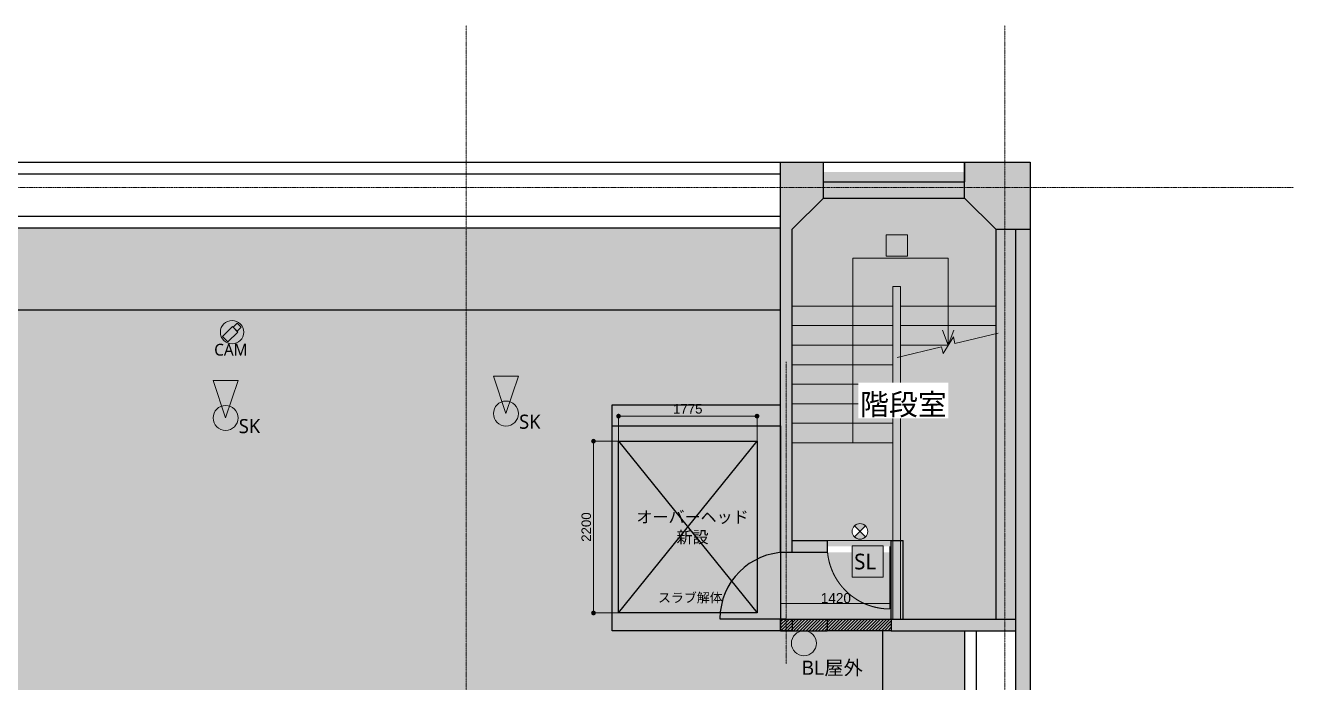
# Model space of a CAD drawing. Header units: millimetres. Extents: x -376000 to 292178, y -193032 to 188048.
# Drawn here: x -66778 to -50529, y 94878 to 103294 of the extents above; entities that cross this region are included whole.
import ezdxf

# ---------------------------------------------------------------- set-up
doc = ezdxf.new("R2010")
doc.units = ezdxf.units.MM
doc.header["$PDMODE"] = 1
doc.header["$PDSIZE"] = -2
doc.linetypes.add('ラインタイプ-6', pattern=[5.2915312, 3.175, -1.0580624, 0.3527044000000002, -0.7057644000000001])
for name, color, linetype, lineweight, true_color in [('01_0.40', 7, 'Continuous', 40, 0x330099), ('02_0.25', 1, 'Continuous', 25, 0xff0000), ('04_0.10', 7, 'Continuous', 9, 0x0099ff), ('06一点鎖線', 7, 'ラインタイプ-6', 9, 0x9999ff), ('08_ハッチ・色', 7, 'Continuous', 5, 0x888888)]:
    doc.layers.add(name, color=color, linetype=linetype, lineweight=lineweight, true_color=true_color)
for name, color, linetype, lineweight in [('02_既存平面-内部建具・サッシ', 7, 'Continuous', 18), ('07_文字・記号', 7, 'Continuous', 9), ('_セキュリティー (2D)', 7, 'Continuous', 5), ('_塗（エリア） (2D)', 7, 'Continuous', 5), ('_塗（壁） (2D)', 7, 'Continuous', 5), ('_天井プロット (2D)', 7, 'Continuous', 5), ('_平面図(既存部) (2D)', 7, 'Continuous', 5), ('_平面図（新設） (2D)', 7, 'Continuous', 5), ('_文字・記号 (2D)', 7, 'Continuous', 5), ('_解体部 (2D)', 7, 'Continuous', 5), ('一般', 7, 'Continuous', 5), ('寸法', 7, 'Continuous', 5)]:
    doc.layers.add(name, color=color, linetype=linetype, lineweight=lineweight)
doc.styles.add('Helvetica', font='')
doc.styles.add('Hiragino Kaku Gothic Pro W3', font='', dxfattribs={"bigfont": 'Hiragino Kaku Gothic Pro W3'})
doc.styles.add('Hiragino Sans W3', font='', dxfattribs={"bigfont": 'Hiragino Sans W3'})
doc.styles.add('Yu Gothic UI', font='Yu Gothic UI.ttf')
doc.styles.add('Yu Gothic UI (bold)', font='Yu Gothic UI.ttf')
doc.styles.add('ＭＳ Ｐゴシック', font='MS PGothic.ttf')
doc.styles.add('ＭＳ Ｐゴシック (bold)', font='')
doc.styles.get('Helvetica').set_extended_font_data('Helvetica')
doc.styles.get('Hiragino Kaku Gothic Pro W3').set_extended_font_data('Hiragino Kaku Gothic Pro W3')
doc.styles.get('Hiragino Sans W3').set_extended_font_data('Hiragino Sans W3')
doc.styles.get('ＭＳ Ｐゴシック (bold)').set_extended_font_data('ＭＳ Ｐゴシック', bold=True)
doc.dimstyles.new('RGT', dxfattribs={"dimtxt": 161.7816840277779, "dimasz": 0.99993896484375, "dimexe": 0, "dimexo": 1, "dimgap": 0.4999999999999999, "dimtad": 1, "dimdsep": 46, "dimtxsty": 'Hiragino Sans W3', "dimblk": 'DOT', "dimblk1": 'DOT', "dimblk2": 'DOT', "dimcen": 0, "dimazin": 0, "dimtfac": 1, "dimtix": 1, "dimtmove": 0, "dimatfit": 0, "dimldrblk": 'VW_FILLEDARROW', "dimfxl": 1, "dimfrac": 2, "dimtolj": 1, "dimarcsym": 0})
doc.dimstyles.new('建具表寸法', dxfattribs={"dimtxt": 161.7816840277779, "dimasz": 0.19998779296875, "dimexe": 0, "dimexo": 0.3, "dimgap": 0.005, "dimtad": 1, "dimdsep": 46, "dimtxsty": 'Hiragino Sans W3', "dimblk": 'DOT', "dimblk1": 'DOT', "dimblk2": 'DOT', "dimcen": 0, "dimazin": 0, "dimtfac": 1, "dimtix": 1, "dimtmove": 0, "dimatfit": 0, "dimldrblk": 'VW_FILLEDARROW', "dimfxl": 1, "dimfrac": 2, "dimtolj": 1, "dimarcsym": 0})

# ---------------------------------------------------------------- blocks, each defined once
blk = doc.blocks.new('塗（エリア） (2D)')
at = {"layer": '01_0.40', "linetype": 'Continuous', "lineweight": 0, "true_color": 0xffa264, "transparency": 33554559}
h = blk.add_hatch(color=21, dxfattribs=at)
h.paths.add_polyline_path([(-75799.43331661088, 99652.25533526926), (-75799.43331661088, 88851.39763115073), (-61128.72848462997, 88851.3976311507), (-61128.72848462997, 99652.25533526926)])
h.paths.add_polyline_path([(-74030, 94130), (-75150, 94130), (-75150, 95245), (-74030, 95245)])
at = {"layer": '01_0.40', "linetype": 'Continuous', "lineweight": 0, "true_color": 0xf1ff98, "transparency": 33554559}
blk.add_hatch(color=51, dxfattribs=at).paths.add_polyline_path([(-59258.72848462997, 95542.41049624798), (-61128.72848462997, 95542.41049624798), (-61128.72848462997, 99652.25533526926), (-59258.72848462997, 99652.25533526926)])
at = {"layer": '08_ハッチ・色', "linetype": 'Continuous', "lineweight": 0, "true_color": 0xbbbbbb, "transparency": 33554559}
blk.add_hatch(color=9, dxfattribs=at).paths.add_polyline_path([(-53998.72848462997, 101417.4104962482), (-57028.72848462996, 101417.4104962482), (-57028.72848462996, 96621.43364083741), (-55608.61181796332, 96621.43364083741), (-55608.61181796332, 95617.41049624805), (-53998.72848462997, 95617.41049624805)])
at = {"layer": '08_ハッチ・色', "linetype": 'Continuous', "lineweight": 0, "true_color": 0xdddddd}
blk.add_hatch(color=254, dxfattribs=at).paths.add_polyline_path([(-76953.7284682616, 100702.3022684944), (-57103.73455330625, 100701.4991805795), (-57103.56350080651, 96546.43364083741), (-55683.61181796332, 96546.43364083741), (-55683.61181796332, 95542.41049624783), (-54743.40923321077, 95542.41656492432), (-54743.72241788517, 87801.40369982722), (-76953.7284682616, 87802.30226873992)])
blk = doc.blocks.new('塗（壁） (2D)')
at = {"layer": '02_0.25', "linetype": 'Continuous', "lineweight": 0, "true_color": 0xaaaaaa}
for points in [[(-57103.72935583258, 101341.3970203889), (-57103.55743213023, 101541.3970203889), (-56553.72848462997, 101542.4104962482), (-56553.72848462997, 101082.4104962482), (-56953.72848462997, 100682.4104962482), (-56953.56350080651, 96546.43364083741), (-57103.56350080651, 96546.43364083741), (-57103.72848462997, 101342.4104962482)], [(-54553.72848462997, 100892.4104962482), (-53903.72848462997, 100892.4104962482), (-53903.72848462997, 100682.4104962482), (-54343.72848462997, 100682.4104962482)], [(-54093.72848462997, 100682.4104962482), (-53903.72848462997, 100682.4104962482), (-53903.72848462997, 94542.41049624817), (-54093.72848462997, 94542.41049624817)]]:
    blk.add_hatch(color=253, dxfattribs=at).paths.add_polyline_path(points)
at = {"layer": '08_ハッチ・色', "color": 253, "linetype": 'Continuous', "true_color": 0xaaaaaa}
for points in [[(-54743.72848462997, 101542.4104962482), (-54553.72848462997, 101542.4104962482), (-54743.72848462997, 101082.4104962482), (-54553.72848462997, 100892.4104962482)], [(-54553.72848462997, 100892.4104962482), (-53903.72848462997, 100892.4104962482), (-54553.72848462997, 101542.4104962482), (-53903.72848462997, 101542.4104962482)], [(-55683.6118179633, 95542.41049624805), (-54093.72848462997, 95542.41049624805), (-55683.6118179633, 95692.41049624805), (-54093.72848462997, 95692.41049624805)]]:
    blk.add_solid(points, dxfattribs=at)
at = {"layer": '08_ハッチ・色', "color": 160, "linetype": 'Continuous', "true_color": 0x003dff}
for points in [[(-56503.72120383447, 96696.43364083741), (-56953.56350080651, 96696.43364083741), (-56503.72120383447, 96546.43364083741), (-56953.56350080651, 96546.43364083741)], [(-55683.61181796332, 96696.43364083741), (-55683.61181796332, 95692.41049624783), (-55533.61181796332, 96696.43364083741), (-55533.61181796332, 95692.41049624783)]]:
    blk.add_solid(points, dxfattribs=at)
blk = doc.blocks.new('平面図(既存部) (2D)')
at = {"layer": '02_0.25'}
for p, q in [((-82103.72848462997, 101542.4621897057), (-57103.55743213023, 101541.3970203889)), ((-57103.56350080651, 96546.43364083741), (-57103.55743213023, 101541.3970203889)), ((-57103.55743213023, 101541.3970203889), (-53903.72848462997, 101542.4104962482)), ((-56553.72848462997, 101082.4104962482), (-56553.72848462997, 101542.4104962482)), ((-54743.72848462997, 101082.4104962482), (-54743.72848462997, 101542.4104962482)), ((-53903.72848462997, 101542.4104962482), (-53903.72848462997, 96417.41049624805)), ((-81953.72976728699, 101392.4024046089), (-57103.56350080651, 101391.3970205117)), ((-56553.72848462997, 101292.4104962482), (-54743.72848462997, 101292.4104962482)), ((-56953.72848462997, 100682.4104962482), (-56553.72848462997, 101082.4104962482)), ((-56553.72848462997, 101082.4104962482), (-54743.72848462997, 101082.4104962482)), ((-54343.72848462997, 100682.4104962482), (-54743.72848462997, 101082.4104962482)), ((-77103.7284682616, 100852.3083372934), (-57103.72848462997, 100851.4991804567)), ((-53903.72848462997, 100892.4104962482), (-53903.72848462997, 94542.41049624817)), ((-76953.7284682616, 100702.3022684944), (-57103.73455330625, 100701.4991805795)), ((-56953.56350080651, 96546.43364083741), (-56953.72848462997, 100682.4104962482)), ((-54343.72848462997, 100682.4104962482), (-54343.72848462997, 95692.41049624805)), ((-54343.72848462997, 100682.4104962482), (-54093.72848462997, 100682.4104962482)), ((-54093.72848462997, 100682.4104962482), (-54093.72848462997, 94542.41049624817)), ((-75793.67585664813, 99652.25533526926), (-57103.56350080651, 99652.25533526926)), ((-57103.56350080651, 96546.43364083741), (-56953.56350080651, 96546.43364083741)), ((-55683.6118179633, 95692.41049624798), (-54093.72848462997, 95692.41049624805)), ((-55683.6118179633, 95692.41049624798), (-55683.6118179633, 95542.41049624798)), ((-55683.61181796332, 95692.41049624783), (-55683.61181796332, 95542.41049624783)), ((-55793.72241786763, 88851.3976311507), (-55793.40923319323, 95542.41049624783)), ((-55683.6118179633, 95542.41049624798), (-54093.72848462997, 95542.41049624805)), ((-54743.72241788517, 87801.40369982722), (-54743.40923321077, 95542.41656492432)), ((-54593.72848668419, 87651.3976312737), (-54593.40923333354, 95542.41049624805))]:
    blk.add_line(p, q, dxfattribs=at)
at = {"layer": '04_0.10'}
for p, q in [((-54953.72848463088, 100313.9111640772), (-56178.47116186493, 100313.9111640772)), ((-56178.47116186493, 100313.9111640772), (-56178.47116186493, 97948.85128481244)), ((-54953.72848463088, 99198.85128481244), (-54953.72848463088, 100313.9111640772)), ((-55663.72848462997, 99948.85128481244), (-55563.72848462997, 99948.85128481244)), ((-55663.72848462997, 95696.43364083741), (-55663.72848462997, 99948.85128481244)), ((-55663.72848462997, 99948.85128481244), (-55563.72848462997, 99948.85128481244)), ((-55563.72848462997, 95692.41049624798), (-55563.72848462997, 99948.85128481244)), ((-55663.72848462997, 99698.85128481244), (-56953.72848462997, 99698.85128481244)), ((-54343.72848462997, 99698.85128481244), (-55563.72848462997, 99698.85128481244)), ((-55663.72848462997, 99448.85128481244), (-56953.72848462997, 99448.85128481244)), ((-54343.72848462997, 99448.85128481244), (-55563.72848462997, 99448.85128481244)), ((-54953.72848462968, 99198.85128481244), (-55026.2569225684, 99389.32661614037)), ((-54953.72848462997, 99198.85128481244), (-54881.20004669126, 99389.32661614037)), ((-55663.72848462997, 99198.85128481244), (-56953.72848462997, 99198.85128481244)), ((-54953.72848463088, 99198.85128481244), (-55563.72848462997, 99198.85128481244)), ((-55663.72848462997, 98948.85128481244), (-56953.72848462997, 98948.85128481244)), ((-55663.72848462997, 98698.85128481244), (-56953.72848462997, 98698.85128481244)), ((-55663.72848462997, 98448.85128481244), (-56953.72848462997, 98448.85128481244)), ((-55663.72848462997, 98198.85128481244), (-56953.72848462997, 98198.85128481244)), ((-55663.72848462997, 97948.85128481244), (-56953.72848462997, 97948.85128481244))]:
    blk.add_line(p, q, dxfattribs=at)
at = {"layer": '06一点鎖線'}
for p, q in [((-61128.72848462997, 103294.0309902709), (-61128.72848462997, 85294.0309902709)), ((-54228.72848462997, 103294.0309902709), (-54228.72848462997, 85294.0309902709)), ((-50528.72848462997, 101217.4104962482), (-85528.72848462997, 101217.4104962482))]:
    blk.add_line(p, q, dxfattribs=at)
blk = doc.blocks.new('_Dot')
at = {"color": 0, "linetype": 'ByBlock', "lineweight": -2}
blk.add_line((-0.5, 0), (-1, 0), dxfattribs=at)
at = {"color": 0, "linetype": 'ByBlock', "const_width": 0.5}
blk.add_lwpolyline([(-0.25, 0, 1), (0.25, 0, 1)], format="xyb", close=True, dxfattribs=at)
blk = doc.blocks.new('*D255')
at = {"layer": 'Defpoints', "color": 0}
for p in [(-59178.72848462997, 98290.36756711395), (-59178.72848462997, 97969.8823161651), (-57403.72848462997, 97969.8823161651)]:
    blk.add_point(p, dxfattribs=at)
at = {"layer": '寸法', "color": 0, "lineweight": -2}
for p, q in [((-59178.72848462997, 97970.8823161651), (-59178.72848462997, 98290.36756711395)), ((-57463.7248225206, 98290.36756711395), (-59118.73214673935, 98290.36756711395)), ((-57403.72848462997, 97970.8823161651), (-57403.72848462997, 98290.36756711395))]:
    blk.add_line(p, q, dxfattribs=at)
at = {"layer": '寸法', "color": 0, "lineweight": -2, "xscale": 59.99633789062499, "yscale": 59.99633789062499, "zscale": 59.99633789062499, "rotation": 180}
blk.add_blockref('_Dot', (-59178.72848462997, 98290.36756711395), dxfattribs=at)
at = {"layer": '寸法', "color": 0, "lineweight": -2, "xscale": 59.99633789062499, "yscale": 59.99633789062499, "zscale": 59.99633789062499}
blk.add_blockref('_Dot', (-57403.72848462997, 98290.36756711395), dxfattribs=at)
at = {"layer": '寸法', "color": 0, "insert": (-58291.22848462997, 98382.48716496017), "char_height": 121.2673611111111, "attachment_point": 5, "style": 'Helvetica'}
blk.add_mtext('\\A1;1775', dxfattribs=at)
blk = doc.blocks.new('VW_FILLEDARROW')
at = {"color": 0, "linetype": 'Continuous', "lineweight": 5, "transparency": 16777216, "flags": 128}
blk.add_lwpolyline([(-161.3333333333333, 43.22913637888779), (0, 0), (-161.3333333333333, -43.22913637888784)], close=True, dxfattribs=at)
blk = doc.blocks.new('*D256')
at = {"layer": 'Defpoints', "color": 0}
for p in [(-59178.72848462997, 97969.8823161651), (-59499.21373557879, 95769.8823161651), (-59178.72848462997, 95769.8823161651)]:
    blk.add_point(p, dxfattribs=at)
at = {"layer": '寸法', "color": 0, "lineweight": -2}
for p, q in [((-59179.72848462997, 97969.8823161651), (-59499.21373557879, 97969.8823161651)), ((-59499.21373557879, 97909.88597827447), (-59499.21373557879, 95829.87865405572)), ((-59179.72848462997, 95769.8823161651), (-59499.21373557879, 95769.8823161651))]:
    blk.add_line(p, q, dxfattribs=at)
at = {"layer": '寸法', "color": 0, "lineweight": -2, "xscale": 59.99633789062499, "yscale": 59.99633789062499, "zscale": 59.99633789062499}
for p, rotation in [((-59499.21373557879, 97969.8823161651), 90), ((-59499.21373557879, 95769.8823161651), 270)]:
    blk.add_blockref('_Dot', p, dxfattribs=dict(at, rotation=rotation))
at = {"layer": '寸法', "color": 0, "insert": (-59591.45715986591, 96869.8823161651), "char_height": 121.2673611111111, "attachment_point": 5, "rotation": 90, "style": 'Helvetica'}
blk.add_mtext('\\A1;2200', dxfattribs=at)
blk = doc.blocks.new('*D258')
at = {"layer": 'Defpoints', "color": 0}
for p in [(-57103.56350080651, 95892.41049624798), (-57103.56350080651, 95692.41049624783), (-55683.56350080651, 95692.41049624783)]:
    blk.add_point(p, dxfattribs=at)
at = {"layer": '寸法', "color": 0, "lineweight": -2}
for p, q in [((-57103.56350080651, 95692.71049624783), (-57103.56350080651, 95892.41049624798)), ((-55695.56276838463, 95892.41049624798), (-57091.56423322838, 95892.41049624798)), ((-55683.56350080651, 95692.71049624783), (-55683.56350080651, 95892.41049624798))]:
    blk.add_line(p, q, dxfattribs=at)
at = {"layer": '寸法', "color": 0, "lineweight": -2, "xscale": 11.999267578125, "yscale": 11.999267578125, "zscale": 11.999267578125, "rotation": 180}
blk.add_blockref('_Dot', (-57103.56350080651, 95892.41049624798), dxfattribs=at)
at = {"layer": '寸法', "color": 0, "lineweight": -2, "xscale": 11.999267578125, "yscale": 11.999267578125, "zscale": 11.999267578125}
blk.add_blockref('_Dot', (-55683.56350080651, 95892.41049624798), dxfattribs=at)
at = {"layer": '寸法', "color": 0, "insert": (-56393.56350080651, 95959.45072099047), "char_height": 129.4253472222222, "attachment_point": 5, "style": 'Hiragino Kaku Gothic Pro W3'}
blk.add_mtext('\\A1;1420', dxfattribs=at)
blk = doc.blocks.new('グループ-547')
at = {"layer": '04_0.10', "color": 140, "true_color": 0x02abea}
blk.add_line((-55703.72120383447, 95821.43364083726), (-55703.72120383447, 96621.43364083726), dxfattribs=at)
blk.add_open_spline([(-56503.7212038345, 96621.43364083726), (-56503.7160822943, 96582.13241262683), (-56499.86898517223, 96543.01992857363), (-56496.01169429305, 96503.90844851789), (-56488.34942815705, 96465.3613832244), (-56480.67711575866, 96426.81631625674), (-56469.27347242023, 96389.2058990337), (-56457.86002706509, 96351.59845521997), (-56442.82482984351, 96315.2868949452), (-56427.78016924963, 96278.97925452758), (-56409.25821531317, 96244.31625137644), (-56390.72722778633, 96209.65807678003), (-56368.89689367652, 96176.9774544216), (-56347.05804275666, 96144.3025228137), (-56322.12956652468, 96113.91901350637), (-56297.19317228449, 96083.54200234039), (-56269.4066287837, 96055.74821588804), (-56241.61284233139, 96027.96167238726), (-56211.23583116539, 96003.0252781471), (-56180.85232185804, 95978.09680191508), (-56148.17739025014, 95956.25795099523), (-56115.49676789175, 95934.42761688537), (-56080.83859329527, 95915.89662935857), (-56046.17559014416, 95897.3746754221), (-56009.86794972655, 95882.33001482826), (-55973.55638945178, 95867.2948176066), (-55935.94894563805, 95855.88137225152), (-55898.33852841501, 95844.47772891313), (-55859.79346144737, 95836.80541651468), (-55821.24639615387, 95829.14315037867), (-55782.13491609811, 95825.28585949949), (-55743.02243204491, 95821.43876237744), (-55703.72120383447, 95821.43364083726)], degree=2, knots=[0, 0, 0, 0.0625000000002334, 0.0625000000002334, 0.1250000000004187, 0.1250000000004187, 0.1875000000005375, 0.1875000000005375, 0.2500000000005665, 0.2500000000005665, 0.3125000000005725, 0.3125000000005725, 0.3750000000005202, 0.3750000000005202, 0.43750000000046, 0.43750000000046, 0.5000000000004212, 0.5000000000004212, 0.5625000000003225, 0.5625000000003225, 0.6250000000001985, 0.6250000000001985, 0.6875000000000628, 0.6875000000000628, 0.7499999999999631, 0.7499999999999631, 0.8124999999999222, 0.8124999999999222, 0.874999999999948, 0.874999999999948, 0.9374999999999822, 0.9374999999999822, 1, 1, 1], dxfattribs=at)
blk = doc.blocks.new('平面図（新設） (2D)')
at = {"layer": '02_0.25'}
for p, q in [((-54743.72848462997, 101542.4104962482), (-54743.72848462997, 101292.4104962482)), ((-54093.72848462997, 100682.4104962482), (-53903.72848462997, 100682.4104962482)), ((-59258.72848462997, 98435.41049624798), (-57103.56120577687, 98435.41049624798)), ((-59258.72848462997, 98165.41049624798), (-59258.72848462997, 98435.41049624798)), ((-56953.56350080651, 96696.43364083741), (-56503.72120383447, 96696.43364083726)), ((-56503.72120383447, 96696.43364083726), (-56503.72120383447, 96546.43364083726)), ((-55683.61181796332, 95692.41049624783), (-55683.61181796332, 96696.43364083741)), ((-55683.61181796332, 96696.43364083741), (-55533.61181796332, 96696.43364083741)), ((-55533.61181796332, 95692.41049624783), (-55533.61181796332, 96696.43364083741)), ((-56953.56350080651, 96546.43364083741), (-56503.72120383447, 96546.43364083726))]:
    blk.add_line(p, q, dxfattribs=at)
at = {"layer": '02_0.25', "flags": 128}
for points in [[(-59258.72848462997, 98165.41049624798), (-57103.72848462997, 98165.41049624798), (-57103.72848462997, 95542.41049624798), (-59258.72848462997, 95542.41049624798)], [(-57103.56350080651, 95692.41049624798), (-56953.56350080651, 95692.41049624798), (-56953.56350080651, 95542.41049624798), (-57103.56350080651, 95542.41049624798)]]:
    blk.add_lwpolyline(points, close=True, dxfattribs=at)
at = {"layer": '04_0.10'}
for p, q in [((-54888.41602768085, 99305.43122179594), (-55019.04094157921, 99092.27134783028)), ((-54888.41602768085, 99305.43122179594), (-54867.78228766401, 99219.48502482985)), ((-54867.78228766401, 99219.48502482985), (-54316.40501336427, 99351.85825053033)), ((-55607.97494600329, 99041.78149153023), (-55039.67468159599, 99178.21754479619)), ((-55039.67468159606, 99178.21754479637), (-55019.04094157921, 99092.27134783028))]:
    blk.add_line(p, q, dxfattribs=at)
at = {"layer": '06一点鎖線'}
blk.add_line((-57028.72848462996, 98986.54253012726), (-57028.72848462996, 95117.41049624798), dxfattribs=at)
at = {"layer": '寸法'}
blk.add_line((-56503.72120383447, 96696.43364083741), (-55683.61181796332, 96696.43364083741), dxfattribs=at)
at = {"layer": '04_0.10', "color": 214, "true_color": 0x990099, "transparency": 33554559}
blk.add_blockref('グループ-547', (0, 0), dxfattribs=at)
at = {"layer": '07_文字・記号', "insert": (-58229.97848462996, 96647.13430599641), "char_height": 150.7573784722222, "attachment_point": 8, "line_spacing_factor": 1.031871544679632, "style": 'ＭＳ Ｐゴシック (bold)'}
blk.add_mtext('オーバーヘッド\\P新設', dxfattribs=at)
blk = doc.blocks.new('グループ-1190')
at = {"layer": '07_文字・記号', "color": 160, "true_color": 0x003dff, "flags": 128}
blk.add_lwpolyline([(-64373.23373942677, 98746.98406053359), (-64053.23373942677, 98746.98406053359), (-64213.23373942677, 98266.98406053359)], close=True, dxfattribs=at)
at = {"layer": '07_文字・記号', "color": 160, "true_color": 0x003dff}
blk.add_circle((-64213.23373942677, 98266.98406053359), 160, dxfattribs=at)
at = {"layer": '07_文字・記号', "color": 160, "true_color": 0x003dff, "insert": (-64044.59829523746, 98253.25885416666), "char_height": 180.9088541666667, "attachment_point": 1, "line_spacing_factor": 1.031401657819578, "style": 'Yu Gothic UI (bold)'}
blk.add_mtext('SK', dxfattribs=at)
blk = doc.blocks.new('グループ-1243')
at = {"layer": '07_文字・記号', "color": 160, "true_color": 0x003dff, "flags": 128}
blk.add_lwpolyline([(-60781.48802819303, 98803.33703406456), (-60461.48802819303, 98803.33703406456), (-60621.48802819303, 98323.33703406456)], close=True, dxfattribs=at)
at = {"layer": '07_文字・記号', "color": 160, "true_color": 0x003dff}
blk.add_circle((-60621.48802819303, 98323.33703406456), 160, dxfattribs=at)
at = {"layer": '07_文字・記号', "color": 160, "true_color": 0x003dff, "insert": (-60452.85258400372, 98309.61182769763), "char_height": 180.9088541666667, "attachment_point": 1, "line_spacing_factor": 1.031401657819578, "style": 'Yu Gothic UI (bold)'}
blk.add_mtext('SK', dxfattribs=at)
blk = doc.blocks.new('誘導灯')
at = {"color": 255}
blk.add_wipeout([(100, 7.275957614183426e-12), (99.5184726672197, -9.80171403294878), (98.07852804032306, -19.509032201605578), (95.69403357322088, -29.028467725438986), (92.38795325112868, -38.26834323650172), (88.1921264348355, -47.13967368259247), (83.14696123025452, -55.55702330195294), (77.3010453362737, -63.439328416357256), (70.71067811865474, -70.71067811864748), (63.43932841636454, -77.30104533626641), (55.557023301960214, -83.14696123024726), (47.139673682599756, -88.19212643482823), (38.268343236508976, -92.38795325112142), (29.028467725446237, -95.6940335732136), (19.50903220161282, -98.07852804031577), (9.80171403295606, -99.51847266721244), (0, -99.99999999999272), (-9.80171403295606, -99.51847266721244), (-19.50903220161282, -98.07852804031577), (-29.028467725446237, -95.6940335732136), (-38.268343236508976, -92.38795325112142), (-47.139673682599756, -88.19212643482823), (-55.557023301960214, -83.14696123024726), (-63.43932841636454, -77.30104533626641), (-70.71067811865474, -70.71067811864748), (-77.3010453362737, -63.439328416357256), (-83.14696123025452, -55.55702330195294), (-88.1921264348355, -47.13967368259247), (-92.38795325112868, -38.26834323650172), (-95.69403357322088, -29.028467725438986), (-98.07852804032306, -19.509032201605578), (-99.5184726672197, -9.80171403294878), (-100, 7.275957614183426e-12), (-99.5184726672197, 9.801714032963332), (-98.07852804032306, 19.50903220162013), (-95.69403357322088, 29.028467725453538), (-92.38795325112868, 38.268343236516245), (-88.1921264348355, 47.139673682607025), (-83.14696123025452, 55.55702330196749), (-77.3010453362737, 63.43932841637178), (-70.71067811865474, 70.71067811866203), (-63.43932841636454, 77.30104533628099), (-55.557023301960214, 83.14696123026181), (-47.139673682599756, 88.19212643484275), (-38.268343236508976, 92.38795325113597), (-29.028467725446237, 95.69403357322813), (-19.50903220161282, 98.0785280403303), (-9.80171403295606, 99.518472667227), (0, 100.00000000000728), (9.80171403295606, 99.518472667227), (19.50903220161282, 98.0785280403303), (29.028467725446237, 95.69403357322813), (38.268343236508976, 92.38795325113597), (47.139673682599756, 88.19212643484275), (55.557023301960214, 83.14696123026181), (63.43932841636454, 77.30104533628099), (70.71067811865474, 70.71067811866203), (77.3010453362737, 63.43932841637178), (83.14696123025452, 55.55702330196749), (88.1921264348355, 47.139673682607025), (92.38795325112868, 38.268343236516245), (95.69403357322088, 29.028467725453538), (98.07852804032306, 19.50903220162013), (99.5184726672197, 9.801714032963332)], dxfattribs=at).dxf.layer = '07_文字・記号'
at = {"layer": '07_文字・記号', "linetype": 'Continuous', "lineweight": 0, "true_color": 0x00d136}
h = blk.add_hatch(color=102, dxfattribs=at)
edge = h.paths.add_edge_path()
edge.add_arc((5.82057e-11, -2.37712e-11), 99.99999999998741, 45.00000000003615, 134.9999999999874)
edge.add_line((-70.71067811857209, 70.71067811863759), (70.71067811863033, -70.71067811863759))
edge.add_arc((-3.64e-12, 7.7041e-12), 99.9999999999786, 225.0000000000341, 314.99999999999545, ccw=False)
edge.add_line((-70.71067811860121, -70.71067811867397), (70.71067811865942, 70.71067811866669))
at = {"layer": '07_文字・記号', "color": 92, "true_color": 0x14b500, "flags": 128}
blk.add_lwpolyline([(70.71067811865942, 70.71067811866669, 0.4142135623728459), (-70.71067811857209, 70.71067811863759), (70.71067811863031, -70.71067811863759, -0.4142135623728974), (-70.71067811860121, -70.71067811867397)], format="xyb", close=True, dxfattribs=at)
at = {"layer": '07_文字・記号', "color": 92, "true_color": 0x14b500}
blk.add_circle((0, 7.276000000000001e-12), 100, dxfattribs=at)
blk = doc.blocks.new('非常用照明-階段')
at = {"layer": '07_文字・記号', "linetype": 'Continuous', "lineweight": 0, "true_color": 0x00d136}
blk.add_hatch(color=102, dxfattribs=at).paths.add_polyline_path([(-136, 161), (136, 161), (136, -111), (-136, -111)])
at = {"layer": '07_文字・記号', "color": 92, "true_color": 0x14b500, "flags": 128}
blk.add_lwpolyline([(-136, 161), (136, 161), (136, -111), (-136, -111)], close=True, dxfattribs=at)
blk = doc.blocks.new('天井プロット (2D)')
at = {"layer": '07_文字・記号', "color": 160, "true_color": 0x0036e9}
blk.add_circle((-56803.72848462997, 95382.41049624793), 159.9999999999611, dxfattribs=at)
at = {"layer": '07_文字・記号', "color": 7}
for name, p in [('非常用照明-階段', (-55613.72848462997, 100451.1072986032)), ('誘導灯', (-56085, 96814.00322839804))]:
    blk.add_blockref(name, p, dxfattribs=at)
at = {"layer": '07_文字・記号'}
for name in ['グループ-1243', 'グループ-1190']:
    blk.add_blockref(name, (0, 0), dxfattribs=at)
at = {"layer": '07_文字・記号', "color": 160, "true_color": 0x0036e9, "insert": (-56830.7589912796, 95159.1160763889), "char_height": 180.9088541666667, "attachment_point": 1, "line_spacing_factor": 1.007907314816854, "style": 'ＭＳ Ｐゴシック'}
blk.add_mtext('BL屋外', dxfattribs=at)
blk = doc.blocks.new('文字・記号 (2D)')
at = {"color": 255, "linetype": 'Continuous', "lineweight": 5, "transparency": 33554687}
blk.add_wipeout([(-56104.03852500216, 98263.41049624802), (-54953.41844425773, 98263.41049624802), (-54953.41844425773, 98720.61049624803), (-56104.03852500216, 98720.61049624803)], dxfattribs=at).dxf.layer = '02_既存平面-内部建具・サッシ'
at = {"layer": '02_既存平面-内部建具・サッシ', "color": 7, "transparency": 33554687, "insert": (-55528.72848462996, 98274.34660735916), "char_height": 271.36328125, "attachment_point": 8, "line_spacing_factor": 1.032184802586336, "style": 'ＭＳ Ｐゴシック (bold)'}
blk.add_mtext('階段室', dxfattribs=at)
blk = doc.blocks.new('グループ-1468')
at = {"layer": '04_0.10', "linetype": 'Continuous', "lineweight": 0, "true_color": 0xafb9da}
h = blk.add_hatch(color=9, dxfattribs=at)
edge = h.paths.add_edge_path()
edge.add_arc((-3.638e-12, 95.70960453265364), 150, 0, 360)
at = {"layer": '04_0.10', "color": 7, "lineweight": 13, "flags": 128}
for points in [[(-52.893015919199, -29.80184912795598), (-123.6036940378538, 40.90882899069879), (3.675526575724803, 168.1880496042774), (74.38620469437956, 97.47737148562258)], [(65.54736992953245, 106.3162062504535), (12.51436134054138, 159.3492148394446), (65.54736992953245, 212.3822234284357), (118.5803785185235, 159.3492148394446)]]:
    blk.add_lwpolyline(points, close=True, dxfattribs=at)
at = {"layer": '04_0.10', "color": 7, "lineweight": 13}
blk.add_circle((-3.638e-12, 95.70960453265364), 150, dxfattribs=at)
blk = doc.blocks.new('防犯カメラ')
at = {"layer": '04_0.10'}
blk.add_blockref('グループ-1468', (0, 0), dxfattribs=at)
at = {"layer": '04_0.10', "color": 7, "insert": (-228.8232421875036, -130.175), "char_height": 150.7573784722222, "attachment_point": 4, "line_spacing_factor": 1.006497654236691, "style": 'Yu Gothic UI'}
blk.add_mtext('CAM', dxfattribs=at)
blk = doc.blocks.new('グループ-1467')
at = {"layer": '04_0.10', "linetype": 'Continuous', "lineweight": 0, "true_color": 0xffffcc}
blk.add_hatch(color=7, dxfattribs=at).paths.add_polyline_path([(-200, 200), (200, 200), (200, -200), (-200, -200)])
at = {"layer": '04_0.10', "color": 157, "true_color": 0x20618e, "flags": 128}
blk.add_lwpolyline([(-200, 200), (200, 200), (200, -200), (-200, -200)], close=True, dxfattribs=at)
at = {"layer": '04_0.10', "color": 7, "true_color": 0xffffcc}
blk.add_solid([(-172.7199994617038, -166.5111111111111), (172.7200398339165, -166.5111111111111), (-172.7199994617038, 166.5111111111111), (172.7200398339165, 166.5111111111111)], dxfattribs=at)
blk.add_solid([(-172.7199994617038, -166.5111111111111), (172.7200398339165, -166.5111111111111), (-172.7199994617038, 166.5111111111111), (172.7200398339165, 166.5111111111111)], dxfattribs=at)
at = {"layer": '04_0.10', "color": 157, "true_color": 0x20618e, "insert": (-172.7199994617038, 99.05706018518518), "char_height": 201.009837962963, "attachment_point": 1, "line_spacing_factor": 1.007554899671813, "style": 'Yu Gothic UI'}
blk.add_mtext('SL', dxfattribs=at)
blk = doc.blocks.new('SL錠')
at = {"layer": '04_0.10', "color": 157, "true_color": 0x20618e}
blk.add_blockref('グループ-1467', (0, 0), dxfattribs=at)
blk = doc.blocks.new('セキュリティー (2D)')
at = {"layer": '04_0.10'}
blk.add_blockref('防犯カメラ', (-64130.23832670299, 99270), dxfattribs=at)
at = {"layer": '04_0.10', "color": 7}
blk.add_blockref('SL錠', (-55986.22246959071, 96430), dxfattribs=at)
blk = doc.blocks.new('解体部 (2D)')
at = {"layer": '02_0.25', "linetype": 'Continuous', "lineweight": 5}
h = blk.add_hatch(dxfattribs=at)
h.set_pattern_fill('デフォルトハッチング-1', style=0, pattern_type=2)
h.set_pattern_definition([(45, (47.62499999999999, -79.375), (47.45104087697784, 7.238695993849825), [])])
h.paths.add_polyline_path([(-57103.56350080651, 95692.41049624798), (-55683.61181796332, 95692.41049624798), (-55683.61181796332, 95542.41049624783), (-57103.56350080651, 95542.41049624783)])
at = {"layer": '02_0.25', "transparency": 33554687}
for p, q in [((-59178.72848462997, 95769.8823161651), (-57403.72848462997, 97969.8823161651)), ((-59178.72848462997, 97969.8823161651), (-57403.72848462997, 95769.8823161651))]:
    blk.add_line(p, q, dxfattribs=at)
at = {"layer": '02_0.25'}
for p, q in [((-57103.56350080651, 96546.43364083741), (-56953.56350080651, 96546.43364083741)), ((-57878.56350080651, 95696.43364083741), (-57028.56350080651, 95696.43364083741)), ((-57103.56350080651, 95692.41049624783), (-56503.72848462999, 95692.41049624783)), ((-57103.56350080651, 95692.41049624798), (-57103.56350080651, 95542.41049624798)), ((-56503.72848462999, 95692.41049624783), (-56503.72848462999, 95542.41049624783)), ((-56503.72848462999, 95692.41049624783), (-56503.72848462999, 95542.41049624783)), ((-56503.61181796332, 95692.41049624798), (-55683.60896827833, 95692.41049624798)), ((-55683.6118179633, 95692.41049624798), (-55683.6118179633, 95542.41049624798)), ((-57103.72848462997, 95542.41049624798), (-56503.72848462999, 95542.41049624783)), ((-55683.61181796332, 95542.41049624783), (-56503.72848462999, 95542.41049624783))]:
    blk.add_line(p, q, dxfattribs=at)
at = {"layer": '02_0.25', "flags": 128}
blk.add_lwpolyline([(-59178.72848462997, 97969.8823161651), (-57403.72848462997, 97969.8823161651), (-57403.72848462997, 95769.8823161651), (-59178.72848462997, 95769.8823161651)], close=True, dxfattribs=at)
at = {"layer": '02_0.25'}
blk.add_arc((-57028.56350080651, 95696.43364083741), 850, 90, 180, dxfattribs=at)
at = {"layer": '一般', "color": 7, "transparency": 33554687, "insert": (-58672.02180181447, 96026.36975703467), "char_height": 121.2673611111111, "attachment_point": 1, "line_spacing_factor": 0.8376779846659367, "style": 'Helvetica'}
blk.add_mtext('スラブ解体', dxfattribs=at)
at = {"layer": '寸法'}
for base, p1, p2, dimstyle, override, picture, middle in [((-59178.72848462997, 98290.36756711395), (-57403.72848462997, 97969.8823161651), (-59178.72848462997, 97969.8823161651), 'RGT', {"dimtxt": 121.2673611111111, "dimasz": 59.99633789062499, "dimgap": 30, "dimpost": '<>', "dimtxsty": 'Helvetica', "dimtmove": 2}, '*D255', (-58291.22848462997, 98382.48716496017)), ((-57103.56350080651, 95892.41049624798), (-55683.56350080651, 95692.41049624783), (-57103.56350080651, 95692.41049624783), '建具表寸法', {"dimtxt": 129.4253472222222, "dimasz": 11.999267578125, "dimgap": 0.3, "dimpost": '<>', "dimtxsty": 'Hiragino Kaku Gothic Pro W3', "dimtmove": 2}, '*D258', (-56393.56350080651, 95959.45072099047))]:
    dim = blk.add_linear_dim(base=base, p1=p1, p2=p2, dimstyle=dimstyle, override=override, dxfattribs=at)
    dim.commit()
    dim.dimension.update_dxf_attribs({"geometry": picture, "text_midpoint": middle})
dim = blk.add_linear_dim(base=(-59499.21373557879, 95769.8823161651), p1=(-59178.72848462997, 97969.8823161651), p2=(-59178.72848462997, 95769.8823161651), angle=270, dimstyle='RGT', override={"dimtxt": 121.2673611111111, "dimasz": 59.99633789062499, "dimgap": 30, "dimpost": '<>', "dimtxsty": 'Helvetica', "dimtmove": 2}, dxfattribs=at)
dim.commit()
dim.dimension.update_dxf_attribs({"geometry": '*D256', "text_midpoint": (-59591.45715986591, 96869.8823161651)})

msp = doc.modelspace()

# ---------------------------------------------------------------- block references
at = {"layer": '_塗（エリア） (2D)'}
msp.add_blockref('塗（エリア） (2D)', (0, 0), dxfattribs=at)
at = {"layer": '_塗（壁） (2D)'}
msp.add_blockref('塗（壁） (2D)', (0, 0), dxfattribs=at)

# ---------------------------------------------------------------- next in the draw order: block references
at = {"layer": '_平面図(既存部) (2D)'}
msp.add_blockref('平面図(既存部) (2D)', (0, 0), dxfattribs=at)

# ---------------------------------------------------------------- next in the draw order: block references
at = {"layer": '_解体部 (2D)'}
msp.add_blockref('解体部 (2D)', (0, 0), dxfattribs=at)

# ---------------------------------------------------------------- next in the draw order: block references
at = {"layer": '_平面図（新設） (2D)'}
msp.add_blockref('平面図（新設） (2D)', (0, 0), dxfattribs=at)

# ---------------------------------------------------------------- next in the draw order: block references
at = {"layer": '_天井プロット (2D)'}
msp.add_blockref('天井プロット (2D)', (0, 0), dxfattribs=at)

# ---------------------------------------------------------------- next in the draw order: block references
at = {"layer": '_文字・記号 (2D)'}
msp.add_blockref('文字・記号 (2D)', (0, 0), dxfattribs=at)

# ---------------------------------------------------------------- next in the draw order: block references
at = {"layer": '_セキュリティー (2D)'}
msp.add_blockref('セキュリティー (2D)', (0, 0), dxfattribs=at)

doc.saveas('drawing.dxf')
